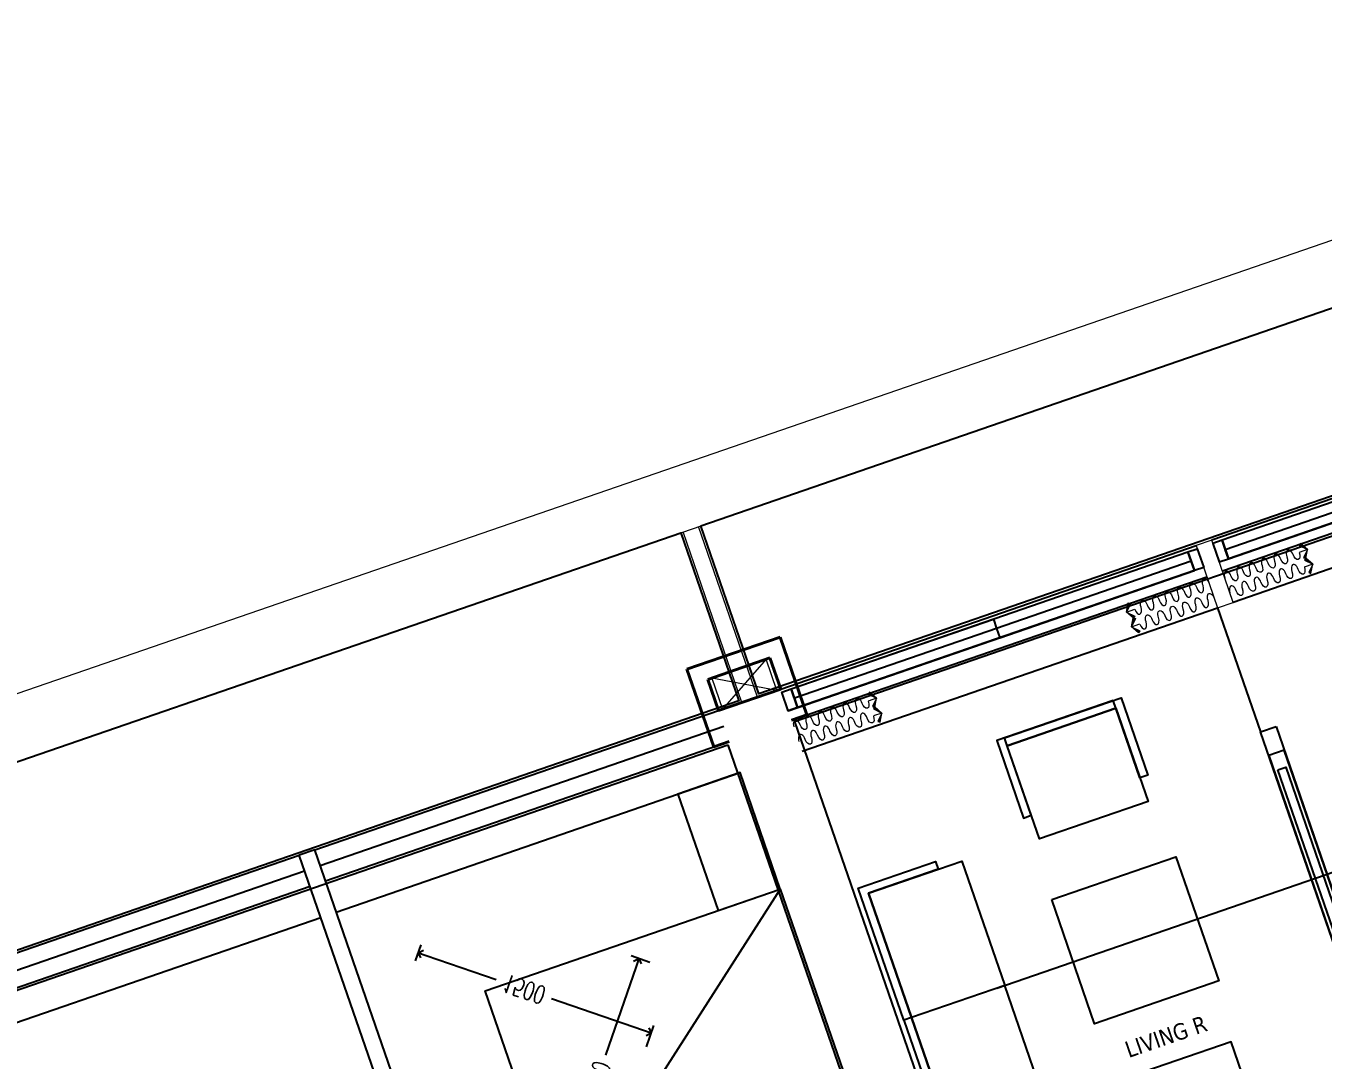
# Model space of a CAD drawing. Header units: millimetres. Extents: x -361702973 to 361248309, y -356458554 to 356543577.
# Drawn here: x -104348 to -96453, y 42238 to 48533 of the extents above; entities that cross this region are included whole.
import ezdxf

# ---------------------------------------------------------------- set-up
doc = ezdxf.new("R2010")
doc.units = ezdxf.units.MM
doc.header["$LTSCALE"] = 100
doc.header["$MEASUREMENT"] = 0
doc.linetypes.add('ACAD_ISO03W100', pattern=[30, 12, -18])
doc.linetypes.add('HIDDEN', pattern=[0.375, 0.25, -0.125])
for name, color, linetype in [('1VinaPVC-Text', 9, 'Continuous'), ('A-ANNO-ROOM', 50, 'Continuous'), ('A-WALL-FNSH', 11, 'Continuous'), ('dien tich thong thuy', 3, 'Continuous'), ('IDEA - dim', 251, 'Continuous'), ('KT-Net manh', 139, 'Continuous'), ('KT-Tuong', 1, 'Continuous'), ('TAC - Net manh', 139, 'Continuous')]:
    doc.layers.add(name, color=color, linetype=linetype)
for name, color, linetype, lineweight in [('AUDIT_I_220808132811-11', 7, 'Continuous', 9), ('CIC36 net manh', 8, 'Continuous', 9), ('HBA-Partition', 4, 'Continuous', 13), ('KT-Kich thuoc', 159, 'Continuous', 18), ('KT-lomo nuoc', 3, 'HIDDEN', 5), ('KT-Net cat', 1, 'Continuous', 40), ('Xref_ST_MBDV Cot vach 30.7.2022$0$KT-Noi that', 36, 'Continuous', 9)]:
    doc.layers.add(name, color=color, linetype=linetype, lineweight=lineweight)
doc.styles.add('220126_HDN_HBA typical plan$0$211210_HDN_HBA_TYPICAL PLAN CORE OPT 1$0$HBA-Text', font='GOTHIC.TTF')
doc.styles.add('Tahoma', font='tahoma.ttf')
doc.styles.add('Xref_ST_MBDV Cot vach 30.7.2022$0$DIM', font='vnsimli.shx', dxfattribs={"width": 0.7})
doc.dimstyles.new('Xref_ST_MBDV Cot vach 30.7.2022$0$CCU 1-100 A1', dxfattribs={"dimscale": 100, "dimtxt": 2.2, "dimasz": 1, "dimexe": 1, "dimexo": 0, "dimgap": 1, "dimtad": 1, "dimdec": 0, "dimdsep": 46, "dimtxsty": 'Xref_ST_MBDV Cot vach 30.7.2022$0$DIM', "dimblk1": 'Xref_ST_MBDV Cot vach 30.7.2022$0$_ARCHTICK', "dimblk2": 'Xref_ST_MBDV Cot vach 30.7.2022$0$_ARCHTICK', "dimsah": 1, "dimcen": 0, "dimdle": 1, "dimclrd": 256, "dimclre": 256, "dimclrt": 31, "dimadec": 0, "dimazin": 0, "dimtfac": 1, "dimtdec": 0, "dimtix": 1, "dimtmove": 2, "dimatfit": 3, "dimldrblk": 'Xref_ST_MBDV Cot vach 30.7.2022$0$_ARCHTICK', "dimfxl": 8, "dimtolj": 1, "dimarcsym": 0})

# ---------------------------------------------------------------- blocks, each defined once
blk = doc.blocks.new('*U150')
for points in [[(396.7561588253833, -484.1490495130481), (464.3337632049024, -466.3349522090732), (394.4481821902239, -466.0516779393653)], [(482.6951045578201, -398.9039813853606), (464.6170375002125, -396.4493711387506), (464.3337632049024, -466.3349522090732)]]:
    blk.add_hatch(color=256).paths.add_polyline_path(points)
blk.add_line((464.3337632049024, -466.3349522090732), (416.9273155568029, -418.7598943406972))
for points in [[(396.7561588253833, -484.1490495130481), (464.3337632049024, -466.3349522090732), (394.4481821902239, -466.0516779393653)], [(482.6951045578201, -398.9039813853606), (464.6170375002125, -396.4493711387506), (464.3337632049024, -466.3349522090732)]]:
    blk.add_lwpolyline(points, close=True)
for centre in [(16.76743755071067, -17.17677016190672), (85.71403000141326, -87.65612936302188), (155.3043908096025, -157.4940017787478), (224.8947516177918, -227.3318741944736), (294.485112425981, -297.1697466101995), (364.0754732341703, -367.0076190259254)]:
    blk.add_ellipse(centre, major_axis=(34.52187991841241, 31.95056764796491), ratio=0.5238875827070036, start_param=4.731720461219403, end_param=7.873313114809197)
at = {"extrusion": (0, 0, -1)}
for centre in [(51.5728287498025, -52.1059534814385), (120.5194212005051, -122.5853126825537), (190.1097820086943, -192.4231850982796), (259.7001428168836, -262.2610575140054), (329.2905036250728, -332.0989299297313), (398.8808644332621, -401.9368023454572)]:
    blk.add_ellipse(centre, major_axis=(-32.07293168385898, -34.4082260416161), ratio=0.5238875826554585, start_param=4.731720461217387, end_param=7.87331311480718, dxfattribs=at)
blk = doc.blocks.new('10')
at = {"layer": 'A-WALL-FNSH', "color": 5}
for points in [[(-19.99999997809937, -259.999999994383), (-139.9999999790307, -259.9999999925494), (-139.999999979962, -199.9999999962456), (-19.99999997949635, -199.999999994383)], [(-139.9999999822903, -2814.999999998137), (-139.9999999790307, -259.9999999925494), (-19.99999997809937, -259.999999994383), (-19.99999998275598, -2814.999999998137)], [(-79.99999998042767, -1562.499999996275), (-79.99999997949635, -259.9999999962456), (-19.99999997809937, -259.999999994383), (-19.99999997996201, -1562.499999998137)], [(-139.9999999804277, -1562.499999994412), (-139.9999999822903, -2814.999999998137), (-79.99999998229032, -2814.999999996246), (-79.99999998042767, -1562.499999996275)], [(-19.99999998182466, -2874.999999998108), (-139.9999999822903, -2874.999999996275), (-139.9999999822903, -2814.999999998137), (-19.99999998275598, -2814.999999998137)], [(-19.99999998229032, -2974.999999998137), (-139.999999982756, -2974.999999998137), (-139.999999982756, -3034.999999996275), (-19.99999998322164, -3034.999999996246)], [(-139.999999982756, -3034.999999996275), (-139.9999999860156, -5539.999999994412), (-19.99999998648127, -5539.999999996275), (-19.99999998322164, -3034.999999996246)], [(-139.999999984153, -4287.499999996275), (-139.999999982756, -3034.999999996275), (-79.99999998322164, -3034.999999998137), (-79.99999998508429, -4287.499999998108)]]:
    blk.add_lwpolyline(points, close=True, dxfattribs=at)
for points in [[(-139.999999979962, -199.9999999962456), (-139.9999999822903, -2814.999999998137)], [(-139.9999999864813, -5599.999999994383), (-139.999999982756, -3034.999999996275)]]:
    blk.add_lwpolyline(points, dxfattribs=at)
at = {"layer": 'HBA-Partition'}
blk.add_lwpolyline([(-400.0000000018481, -2874.999999996246), (-400.0000000009168, -2974.999999998108), (-1.862645149230957e-09, -2974.999999998137), (-1.84809323400259e-09, -2874.999999998137)], close=True, dxfattribs=at)
at = {"layer": 'IDEA - dim'}
for p, q in [((-199.9999999981374, -199.9999999962747), (-200.0000000013824, -2874.999999996246)), ((2.342858351767063e-09, -199.999999994383), (-1.84809323400259e-09, -2874.999999998137)), ((-200.0000000055734, -5600.938150435686), (-200.0000000018481, -2974.999999998137)), ((-5.107722245156765e-09, -5600.938150433823), (-1.862645149230957e-09, -2974.999999998137))]:
    blk.add_line(p, q, dxfattribs=at)
for points in [[(-2949.999999998588, -748.0050340574235), (-2949.999999999054, -299.9999999906868), (-2149.999999999534, -299.9999999906868), (-2149.999999998588, -249.9999999906868), (-2999.999999998588, -249.9999999925203), (-2999.999999998588, -748.0050340574235)], [(-2949.999999999054, -299.9999999906868), (-2949.999999999985, -899.9999999906868), (-2149.999999999054, -899.9999999925203), (-2149.999999999534, -299.9999999906868)], [(-1349.999999998588, -748.0050340573944), (-1349.99999999952, -299.9999999925203), (-2149.999999999534, -299.9999999906868), (-2149.999999998588, -249.9999999906868), (-1299.999999997191, -249.999999994383), (-1299.999999999054, -748.0050340592861)], [(-1349.99999999952, -299.9999999925203), (-1349.999999999985, -899.999999994383), (-2149.999999999054, -899.9999999925203), (-2149.999999999534, -299.9999999906868)], [(-1750.000000000451, -1340.677188733593), (-1750.000000000931, -2140.67718873173), (-2550.000000000917, -2140.677188729838), (-2550.000000000451, -1340.67718873173)], [(-1224.261134152286, -1390.67718873173), (-776.2561000860151, -1390.67718873173), (-776.2561000878777, -2090.677188729838), (-726.2561000864807, -2090.677188731701), (-726.2561000864807, -1340.677188733593), (-1224.261134151355, -1340.677188733593)], [(-3523.743899913956, -2090.677188729838), (-2923.743899914421, -2090.677188731701), (-2923.743899913025, -1390.677188728005), (-3523.743899913039, -1390.677188729867)], [(-776.2561000878777, -2090.677188729838), (-1376.256100088809, -2090.677188731701), (-1376.256100087878, -1390.67718873173), (-776.2561000860151, -1390.67718873173)], [(-1224.261134153683, -2090.677188733564), (-776.2561000878777, -2090.677188729838), (-776.2561000860151, -1390.67718873173), (-726.2561000864807, -1390.677188731701), (-726.256100087412, -2140.677188735426), (-1224.261134152286, -2140.677188733564)], [(-1200.000000002314, -2974.999999994412), (-3000.000000000917, -2974.999999990687), (-3000.000000002779, -2874.999999988824), (-1200.000000001397, -2874.999999988824)], [(-2847.500000003245, -2874.99999999252), (-2847.500000001848, -2974.999999992549), (-1352.500000002779, -2974.999999994383), (-1352.500000001848, -2874.999999990687)], [(-1452.500000001848, -2899.99999999252), (-1452.500000001382, -2949.999999992549), (-2747.500000000451, -2949.999999990687), (-2747.500000002328, -2899.999999992549)]]:
    blk.add_lwpolyline(points, close=True, dxfattribs=at)
at = {"layer": 'KT-Net manh', "linetype": 'ACAD_ISO03W100', "ltscale": 4}
for p, q in [((-399.9999999981228, -199.9999999925203), (-400.0000000018481, -2874.999999996246)), ((-2149.999999999985, -849.9999999925494), (-2150.000000002779, -3599.999999992549)), ((-400.0000000023138, -2874.999999988795), (-1200.000000001397, -2874.999999988824)), ((-400.0000000051077, -5600.938150431961), (-400.0000000009168, -2974.999999998108))]:
    blk.add_line(p, q, dxfattribs=at)
at = {"layer": 'CIC36 net manh', "color": 8, "yscale": 0.8100000000112607}
for p, xscale, zscale, rotation in [((-338.6633411571238, -200.7459850180603), 0.8100000000112607, 0.8100000000112607, 315.1232012038961), ((-243.709714670651, -200.5282706860453), 0.8100000000112607, 0.8100000000112607, 315.1232012038961), ((-338.6633411599178, -2874.254014972597), -0.8100000000112606, 0.8100000000112604, 224.8767987959502), ((-243.709714673445, -2874.471729304641), -0.8100000000112606, 0.8100000000112604, 224.8767987959502), ((-338.6633411603834, -2975.745985019923), 0.8100000000112607, 0.8100000000112607, 315.1232012038961), ((-243.709714673445, -2975.528270686016), 0.8100000000112607, 0.8100000000112607, 315.1232012038961)]:
    blk.add_blockref('*U150', p, dxfattribs=dict(at, xscale=xscale, zscale=zscale, rotation=rotation))
at = {"layer": '1VinaPVC-Text', "style": 'Tahoma'}
blk.add_text('LIVING R', height=100, rotation=270.0000000266804, dxfattribs=at).set_placement((-2814.423463121973, -1468.461951337726))
blk = doc.blocks.new('A$C046771BC')
at = {"layer": 'IDEA - dim'}
for p, q in [((5115.946467563626, 10631.81709387349), (7568.695355476928, 11494.38471323635)), ((5049.595112200943, 10820.49008516163), (4955.258616559324, 10787.3144074811)), ((2568.86108492699, 9736.073797183213), (5021.609971910832, 10598.64141621858))]:
    blk.add_line(p, q, dxfattribs=at)
for points in [[(5049.595112200943, 10820.49008516151), (7502.344000166398, 11683.05770454263)], [(5082.770789882285, 10726.15358951768), (7535.519677821605, 11588.72120888949)], [(2502.509729566169, 9924.746788471111), (4955.258616548148, 10787.31440750636)], [(2441.348911594716, 9797.234615172823), (4988.43429422949, 10692.97791186265)]]:
    blk.add_lwpolyline(points, dxfattribs=at)
for points in [[(7257.700727637974, 11173.00901255348), (7506.51831066428, 10465.48529403703), (7883.864293238265, 10598.18800476088), (7635.046710444672, 11305.71172324182)], [(8381.499458655831, 9183.140570166506), (6589.106041418447, 8552.802694225087), (6091.470876202104, 9967.850128886625), (7883.864293435705, 10598.18800483002)]]:
    blk.add_lwpolyline(points, close=True, dxfattribs=at)
at = {"layer": 'KT-Tuong'}
for p, q in [((6310.270864320977, 7235.703250014092), (5049.595112200943, 10820.49008516116)), ((6215.934368677554, 7202.527572332983), (4955.258616548148, 10787.31440750613))]:
    blk.add_line(p, q, dxfattribs=at)
at = {"layer": 'TAC - Net manh', "linetype": 'ACAD_ISO03W100', "ltscale": 4}
for p, q in [((5182.29782292631, 10443.14410258584), (7635.046710839611, 11305.71172194868)), ((2635.212440289673, 9547.400805895668), (5087.961327273515, 10409.96842493104))]:
    blk.add_line(p, q, dxfattribs=at)
blk.add_lwpolyline([(7883.864293435705, 10598.18800483072), (6589.106041418505, 8552.802694225553)], dxfattribs=at)
blk = doc.blocks.new('A$C418F5BC8')
at = {"layer": 'A-ANNO-ROOM', "insert": (648.1133449638728, 1090.790118377889), "char_height": 600, "attachment_point": 2, "rotation": 50.44882673977027, "style": '220126_HDN_HBA typical plan$0$211210_HDN_HBA_TYPICAL PLAN CORE OPT 1$0$HBA-Text'}
blk.add_mtext_dynamic_manual_height_columns('SL-S', width=722857412.8743668, gutter_width=9765.624999999996, heights=[0], dxfattribs=at)
blk = doc.blocks.new('A$C1AAC5519')
at = {"layer": 'A-ANNO-ROOM', "insert": (772.955269176513, 1216.574747113511), "char_height": 600, "attachment_point": 2, "rotation": 50.44882673977027, "style": '220126_HDN_HBA typical plan$0$211210_HDN_HBA_TYPICAL PLAN CORE OPT 1$0$HBA-Text'}
blk.add_mtext_dynamic_manual_height_columns('1-BR', width=722857412.8743668, gutter_width=9765.624999999996, heights=[0], dxfattribs=at)
blk = doc.blocks.new('A$C2A6C5140')
at = {"layer": 'A-ANNO-ROOM', "insert": (731.4497625969816, 1190.0169191678, 0.0003277973379295924), "char_height": 600, "attachment_point": 2, "rotation": 50.44882673977027, "style": '220126_HDN_HBA typical plan$0$211210_HDN_HBA_TYPICAL PLAN CORE OPT 1$0$HBA-Text'}
blk.add_mtext_dynamic_manual_height_columns('2-BR', width=722857412.8743668, gutter_width=9765.624999999996, heights=[0], dxfattribs=at)
blk = doc.blocks.new('A$C5388591E')
at = {"layer": 'A-ANNO-ROOM', "insert": (894.3001998505497, 842.1987865094561, 0.0004622000541105721), "char_height": 600, "attachment_point": 2, "rotation": 1.4064704596368105, "style": '220126_HDN_HBA typical plan$0$211210_HDN_HBA_TYPICAL PLAN CORE OPT 1$0$HBA-Text'}
blk.add_mtext_dynamic_manual_height_columns('3-BR', width=722857412.8743668, gutter_width=9765.624999999996, heights=[0], dxfattribs=at)
blk = doc.blocks.new('A$C21AF0CCA')
at = {"layer": 'A-ANNO-ROOM', "insert": (1197.56892258345, 814.6835720778872), "char_height": 600, "attachment_point": 2, "rotation": 0.10542954816276216, "style": '220126_HDN_HBA typical plan$0$211210_HDN_HBA_TYPICAL PLAN CORE OPT 1$0$HBA-Text'}
blk.add_mtext_dynamic_manual_height_columns('1-BR+', width=722857412.8743668, gutter_width=9765.624999999996, heights=[0], dxfattribs=at)
blk = doc.blocks.new('*U334')
at = {"layer": 'KT-lomo nuoc', "ltscale": 500}
for p, q in [((-318.1166377263282, 247.5827157463289), (8.673617379884035e-19, -0.00929705234011635)), ((-346.4660247223507, 49.60213019069906), (28.34938699602225, 197.9712885032892))]:
    blk.add_line(p, q, dxfattribs=at)
blk.add_lwpolyline([(-346.4660247223507, 49.60213019069906), (-318.1166377263282, 247.5827157463289), (28.34938699602225, 197.9712885032892), (8.673617379884035e-19, -0.00929705234011635)], close=True, dxfattribs=at)
blk = doc.blocks.new('CTN TN T39')
at = {"layer": 'KT-Net cat'}
for p, q in [((-95835.00905374449, 17742.69724332071, -1.243685318913175e-07), (-96402.1592977333, 17546.88968283497, -1.243685318913175e-07)), ((-95671.83608667477, 17270.0720399959, -1.243685318913175e-07), (-95835.00905374432, 17742.69724332062, -1.243685318913175e-07)), ((-95896.89950099534, 17615.5376092415, -1.243685318913175e-07), (-96274.99966365457, 17484.99923558433, -1.243685318913175e-07)), ((-95896.89950099526, 17615.53760924151, -1.243685318913175e-07), (-95831.63031416727, 17426.48752791109, -1.243685318913175e-07)), ((-96402.15929773347, 17546.8896828358, -1.243685318913175e-07), (-96238.98633066396, 17074.26447951108, -1.243685318913175e-07)), ((-96274.99966365467, 17484.99923558489, -1.243685318913175e-07), (-96209.73047682687, 17295.94915425499, -1.243685318913175e-07)), ((-96209.73047682662, 17295.94915425449, -1.243685318913175e-07), (-95831.6303141674, 17426.48752791165, -1.243685318913175e-07)), ((-95671.83608667478, 17270.07203999605, -1.243685318913175e-07), (-95766.36112733962, 17237.43744658175, -1.243685318913175e-07)), ((-96144.46128999886, 17106.89907292458, -1.243685318913175e-07), (-96238.98633066351, 17074.26447951034, -1.243685318913175e-07))]:
    blk.add_line(p, q, dxfattribs=at)
at = {"layer": 'KT-lomo nuoc', "linetype": 'HIDDEN', "xscale": -0.9999999999999997, "rotation": 10.8976534755902}
blk.add_blockref('*U334', (-96186.10379453622, 17304.11935017488, -1.099081606332037e-07), dxfattribs=at)
blk = doc.blocks.new('Xref_ST_MBDV Cot vach 30.7.2022$0$_Open90')
at = {"color": 0, "linetype": 'ByBlock', "lineweight": -2}
for p, q in [((0, 0), (-1, 0)), ((-0.5, 0.5), (0, 0)), ((0, 0), (-0.5, -0.5))]:
    blk.add_line(p, q, dxfattribs=at)
blk = doc.blocks.new('*D108')
at = {"layer": 'Defpoints', "color": 5, "transparency": 16777216}
for p, q in [((-2230.006080747058, 1494.255069668558), (-2230.006080747058, 1595.840436880921)), ((-730.0060807470581, 1457.189424305085), (-730.0060807470581, 1595.840436880921)), ((-2180.006080747058, 1545.840436880921), (-1728.427059650542, 1545.840436880921)), ((-780.0060807470581, 1545.840436880921), (-1371.760392983876, 1545.840436880921))]:
    blk.add_line(p, q, dxfattribs=at)
at = {"layer": 'Defpoints', "color": 0, "transparency": 16777216}
for p in [(-2230.006080747058, 1545.840436880921), (-2230.006080747058, 1494.255069668558, -3.230259272854623e-06), (-730.0060807470581, 1457.189424305085, -3.230259272854623e-06)]:
    blk.add_point(p, dxfattribs=at)
at = {"layer": 'Defpoints', "color": 5, "transparency": 16777216, "xscale": 50, "yscale": 50, "zscale": 50, "rotation": 180}
blk.add_blockref('Xref_ST_MBDV Cot vach 30.7.2022$0$_Open90', (-2230.006080747058, 1545.840436880921), dxfattribs=at)
at = {"layer": 'Defpoints', "color": 5, "transparency": 16777216, "xscale": 50, "yscale": 50, "zscale": 50}
blk.add_blockref('Xref_ST_MBDV Cot vach 30.7.2022$0$_Open90', (-730.0060807470581, 1545.840436880921), dxfattribs=at)
at = {"layer": 'Defpoints', "color": 5, "transparency": 16777216, "insert": (-1550.093726317209, 1545.840436880921), "char_height": 110, "attachment_point": 5, "style": 'Xref_ST_MBDV Cot vach 30.7.2022$0$DIM'}
blk.add_mtext('\\A1;1500', dxfattribs=at)
blk = doc.blocks.new('Xref_ST_MBDV Cot vach 30.7.2022$0$_ARCHTICK')
at = {"color": 0, "linetype": 'ByBlock', "const_width": 0.15}
blk.add_lwpolyline([(-0.5, -0.5), (0.5, 0.5)], dxfattribs=at)
blk = doc.blocks.new('*D109')
at = {"layer": 'Defpoints', "color": 5, "transparency": 16777216}
for p, q in [((-879.0568600945994, 1950.002331897217), (-1000.172690610198, 1950.002331897217)), ((-950.1726906101984, 1900.002331897217), (-950.1726906101983, 1328.335665230491)), ((-950.1726906101981, 400.0023318972127), (-950.1726906101982, 971.6689985638246)), ((-879.0568600945994, 350.0023318972127), (-1000.172690610198, 350.0023318972126))]:
    blk.add_line(p, q, dxfattribs=at)
at = {"layer": 'Defpoints', "color": 0, "transparency": 16777216}
for p in [(-879.0568600945994, 1950.002331897217, -3.230259272854623e-06), (-950.1726906101981, 350.0023318972126), (-879.0568600945994, 350.0023318972127, -3.230259272854622e-06)]:
    blk.add_point(p, dxfattribs=at)
at = {"layer": 'Defpoints', "color": 5, "transparency": 16777216, "xscale": 50, "yscale": 50, "zscale": 50}
for p, rotation in [((-950.1726906101984, 1950.002331897217), 90), ((-950.1726906101981, 350.0023318972126), 270)]:
    blk.add_blockref('Xref_ST_MBDV Cot vach 30.7.2022$0$_Open90', p, dxfattribs=dict(at, rotation=rotation))
at = {"layer": 'Defpoints', "color": 5, "transparency": 16777216, "insert": (-950.1726906088297, 1150.002331897158), "char_height": 110, "attachment_point": 5, "rotation": 90, "style": 'Xref_ST_MBDV Cot vach 30.7.2022$0$DIM'}
blk.add_mtext('\\A1;1600', dxfattribs=at)
blk = doc.blocks.new('Xref_ST_MBDV Cot vach 30.7.2022$0$TM 1000kg')
at = {"layer": 'Defpoints', "color": 5}
for base, p1, p2, angle, picture, middle in [((-950.1726906101981, 350.0023318972126), (-879.056860094599, 1950.002331897216, -3.230259272854623e-06), (-879.056860094599, 350.0023318972126, -3.230259272854622e-06), 90, '*D109', (-950.1726906088297, 1150.002331897158)), ((-2230.006080747058, 1545.840436880921), (-730.0060807470581, 1457.189424305085, -3.230259272854623e-06), (-2230.006080747058, 1494.255069668558, -3.230259272854623e-06), 180, '*D108', (-1550.093726317209, 1545.840436880921))]:
    dim = blk.add_linear_dim(base=base, p1=p1, p2=p2, angle=angle, dimstyle='Xref_ST_MBDV Cot vach 30.7.2022$0$CCU 1-100 A1', override={"dimscale": 50, "dimblk1": 'Xref_ST_MBDV Cot vach 30.7.2022$0$_Open90', "dimblk2": 'Xref_ST_MBDV Cot vach 30.7.2022$0$_Open90', "dimclrd": 5, "dimclre": 5, "dimclrt": 5, "dimlwd": 65535, "dimlwe": 65535}, dxfattribs=at)
    dim.commit()
    dim.dimension.update_dxf_attribs({"geometry": picture, "text_midpoint": middle, "dimtype": 128})

msp = doc.modelspace()

# ---------------------------------------------------------------- linework, layer by layer
at = {"layer": 'AUDIT_I_220808132811-11'}
for p, q in [((-99895.89657436578, 44447.93914710103), (-100253.8149588972, 45485.40753507974)), ((-99990.42907905274, 44415.3261810046), (-100348.3474635842, 45452.7945689833))]:
    msp.add_line(p, q, dxfattribs=at)
at = {"layer": 'AUDIT_I_220808132811-11', "elevation": 4.469598132449163e-10}
for points in [[(-69186.71841639752, 45087.86638798633), (-71608.18533223658, 52101.56708254162, 0.3643585262583712), (-76316.2222767263, 54156.43152717073), (-105251.9341804137, 44174.19938163643, 0.4519047578513394), (-107468.3427992485, 38521.09177919207), (-99355.11719643624, 24907.26262909026, 0.3106788684848847), (-93192.10624888644, 22936.00988019403), (-70669.28731188289, 30727.35037666422, 0.2299220823866625), (-70384.42329901466, 31142.11676835371), (-70163.50181331977, 32158.79551515763, -0.2789899883790971), (-69704.65668707422, 32660.41685368191), (-65284.34891234103, 34181.01733374011, -0.4143403845293878), (-64631.75485162213, 33863.9223537845), (-56302.53849391197, 9773.209343152994, 0.3197537419032749), (-51104.4566874849, 6070.414265717583), (-5967.075183926587, 6070.414265717583, 0.4808685683322463), (-826.5294381242129, 12501.3145350407), (-1435.177434802928, 15196.44946841465), (-1480.443133157911, 15396.89007480725), (-3255.874758289196, 23916.51352541283)], [(-107297.4245650464, 38609.81694562032, -0.4594566638934902), (-105257.3246372897, 43759.23628800505), (-75821.57546224102, 53914.33683302815)]]:
    msp.add_lwpolyline(points, format="xyb", dxfattribs=at)
at = {"layer": 'dien tich thong thuy', "elevation": 4.48070243574296e-10}
msp.add_lwpolyline([(-100239.6350831942, 45490.2994799942), (-94879.63896708969, 47339.45572725948), (-94526.80987370833, 46317.48719335155), (-99886.61349261075, 44467.02502321062)], close=True, dxfattribs=at)
at = {"layer": 'dien tich thong thuy'}
for points, elevation in [([(-99669.70738436218, 44298.38795825982), (-94592.8306650815, 46051.17014571841), (-93680.01106520137, 43404.34308870914), (-93571.30251601984, 43441.87450977531), (-92815.74945051831, 41253.43957708756), (-92825.20195458643, 41250.1761177456), (-92090.92360277323, 39123.36270278457), (-92199.62739953877, 39085.83292035854)], -5.46011708795021e-05), ([(-105257.3246372897, 43759.23628800505), (-100362.5273392873, 45447.90262406885), (-100009.4988775531, 44424.60825044966), (-105980.1924695956, 42362.00347316686)], 4.469598132449163e-10), ([(-99669.70738436218, 44298.38795825982), (-98755.93876877625, 41651.6868196424), (-98973.34636204672, 41576.62725487948), (-96884.7323835697, 35527.0246523171), (-91600.78261039562, 37351.29842415627), (-92199.62739953877, 39085.83292035854)], 1.85030506411258e-10)]:
    msp.add_lwpolyline(points, dxfattribs=dict(at, elevation=elevation))
at = {"layer": 'dien tich thong thuy', "elevation": -5.460117087949516e-05}
msp.add_lwpolyline([(-100076.1650596961, 44158.05920795901), (-98873.58029171033, 40674.81145835964), (-98883.03279580847, 40671.54799900642), (-98204.233252731, 38705.42715299092), (-99815.88519704332, 38149.0073349591), (-99669.02952667688, 37723.64465196041), (-98047.92507828875, 38283.32792935161), (-97073.78246491084, 35461.75546548473), (-98567.27810838696, 34946.12888921818), (-100391.6180170029, 34316.22549066263), (-100401.4892414533, 34344.81128183316), (-103265.5342163717, 33355.80137076507), (-103200.2031130555, 33166.57195033262), (-103710.6029069275, 32990.35737656373), (-105360.2443004325, 35758.76340079414), (-105350.5897370313, 35762.09662074271), (-106098.2425518797, 37016.79753017192), (-106107.897115353, 37013.46431019849), (-107108.9195279276, 38693.36667471824, -0.4754106967124653), (-105839.8025310438, 42168.17320484225), (-105369.627915875, 42330.6930541248), (-104390.6210072232, 39494.73917455288), (-104078.5969076711, 39602.46491105969), (-105057.6347137922, 42438.21613126568)], format="xyb", close=True, dxfattribs=at)

# ---------------------------------------------------------------- block references
at = {"rotation": 359.6716985290672}
msp.add_blockref('A$C046771BC', (-107701.3143919885, 32726.30507627045, -5.460117087949517e-05), dxfattribs=at)
at = {"layer": 'A-ANNO-ROOM'}
for p in [(-193366.6029767873, 192837.9996409905, 5.460855537377236e-05), (-194725.1126339572, 187914.7636662904, 5.460855537377236e-05), (-204628.500881133, 156603.4286092457, 5.461079910308954e-05), (-263479.6090599558, 50485.12915140932, 5.460850030168077e-05), (-269121.1781233152, 49296.5544193383, 5.460850030168077e-05), (-249390.2929153891, 45734.43883928895, 5.460850030168077e-05), (-231828.0778406897, 44407.82273046864, 5.460832008522107e-05), (-260545.3674363113, 42210.52099001262, 5.460850030168077e-05), (-266005.9544405445, 40714.37009385967, 5.460850030168077e-05), (-231175.8712175231, 40645.45605562796, 5.460850030168077e-05), (-228303.7210763374, 35687.765146195, 5.460832008522128e-05)]:
    msp.add_blockref('A$C21AF0CCA', p, dxfattribs=at)
at = {"layer": 'dien tich thong thuy'}
for name, p, rotation in [('A$C2A6C5140', (-235738.0721845079, 62244.32288491951, 3.214423980650787e-05), 310.9576437198666), ('A$C2A6C5140', (-226971.972951604, 58672.53392838872, 1.895367564819208e-05), 310.9576437198666), ('A$C2A6C5140', (-182858.1837168724, 33888.05154022964, 0.000178988243818107), 310.9576437198666), ('A$C2A6C5140', (-203396.9752949114, 23120.58807031136, 0.0001030398263186841), 310.9576437198666), ('A$C2A6C5140', (-180585.3237963979, 23151.33387848926, 0.000178988243818107), 310.9576437198666), ('A$C2A6C5140', (-196571.0380073554, 22922.69606213347, 0.000178988243818107), 310.9576437198666), ('A$C418F5BC8', (-247792.2532073302, 59981.48598654423, -1.001597833679712e-05), 309.6632197063607), ('A$C418F5BC8', (-251962.2979944813, 57974.75306764379, -1.001597833679712e-05), 309.6632197063607), ('A$C418F5BC8', (-255726.2573242666, 56926.2422651329, -1.001597833679712e-05), 309.6632197063607), ('A$C418F5BC8', (-259675.3290057395, 55322.63898630807, -1.001597833679712e-05), 309.6632197063607), ('A$C1AAC5519', (-244712.9849651629, 48430.23954045825, 0.0003723829774320968), 309.6566028083925), ('A$C1AAC5519', (-223357.5065853495, 48059.78935259463, 0.0005547181599990354), 309.6566028083925), ('A$C1AAC5519', (-221487.8086388012, 45005.57789840109, 0.0003723828570649432), 309.6566028083925), ('A$C418F5BC8', (-197487.0809651244, 33411.4671110799, -1.001597833679712e-05), 309.6632197063607), ('A$C418F5BC8', (-193448.7475272998, 33349.36583146098, -1.001597833679712e-05), 309.6632197063607), ('A$C418F5BC8', (-201711.797739714, 33256.21495891846, -1.001597833679712e-05), 309.6632197063607), ('A$C418F5BC8', (-206278.2197520126, 33163.06303948996, -1.001597833679712e-05), 309.6632197063607), ('A$C1AAC5519', (-271599.8972878471, 39640.33326624559, 0.0003723828655667127), 309.6566028083925), ('A$C418F5BC8', (-226889.0124284044, 31090.29572592763, -1.001597833679712e-05), 309.6632197063607), ('A$C1AAC5519', (-217339.68294671, 23702.2762728755, -0.3423708923741385), 309.6566028083925), ('A$C1AAC5519', (-211634.5547104646, 23442.24319922904, 0.0003723828655667127), 309.6566028083925), ('A$C1AAC5519', (-187964.0545017801, 23164.08220845302, 0.0003723828655667127), 309.6566028083925)]:
    msp.add_blockref(name, p, dxfattribs=dict(at, rotation=rotation))
for name, p in [('A$C418F5BC8', (-197463.7292652081, 182913.4540568058, 9.919419487628366e-05)), ('A$C418F5BC8', (-200258.9907205751, 179138.6891211519, 4.458552763712727e-05)), ('A$C2A6C5140', (-188160.0390614129, 177105.642765429, 9.919419487628366e-05)), ('A$C418F5BC8', (-200994.9430359419, 174771.894767079, 4.458552763712727e-05)), ('A$C2A6C5140', (-234759.4766391878, 172444.9136382493, 4.458552763712727e-05)), ('A$C418F5BC8', (-200719.9128290097, 170423.8323274105, 4.458552763712727e-05)), ('A$C2A6C5140', (-190797.8283776039, 169517.5067573905, 9.919419487628366e-05)), ('A$C1AAC5519', (-230167.9898228928, 167012.0323451896, 0.0003723828655667197)), ('A$C418F5BC8', (-202290.0123814641, 165833.5958576689, 9.919419487628366e-05)), ('A$C1AAC5519', (-241412.7857485664, 165333.8017953324, 0.0003723828655667197)), ('A$C418F5BC8', (-226321.6487100684, 164849.0004456656, 4.458552763712727e-05)), ('A$C418F5BC8', (-223174.4637594427, 162010.1787619262, 0.05488942016446244)), ('A$C418F5BC8', (-203583.8919471729, 161846.927602817, 4.458552763712727e-05)), ('A$C418F5BC8', (-244807.1773967599, 161329.3218979316, 0.05488941081008353)), ('A$C2A6C5140', (-193344.5366901597, 160504.8948145737, 9.919419487628366e-05)), ('A$C418F5BC8', (-219934.1653648383, 159334.2093209107, 0.05488940151768119)), ('A$C1AAC5519', (-248428.8589248053, 157037.2006521042, 0.0003723828655667197)), ('A$C1AAC5519', (-252286.3459864925, 152336.1708680308, 0.02738517669695963)), ('A$C2A6C5140', (-195752.5445711951, 151816.0180695198, 4.458552763712727e-05)), ('A$C418F5BC8', (-228142.1604593961, 149140.0456224125, 0.05488939420954132)), ('A$C1AAC5519', (-255923.8224010994, 147682.0149176453, 0.0004269909932618908)), ('A$C418F5BC8', (-224737.6489350568, 146340.2200414557, 0.05488939420954583)), ('A$C2A6C5140', (-198038.3940573054, 144980.9671920894, 4.458552763712727e-05)), ('A$C418F5BC8', (-221724.5828443308, 144236.942033412, 4.458552763895914e-05)), ('A$C1AAC5519', (-260576.8913636276, 142107.7025675907, 0.027822102169103)), ('A$C418F5BC8', (-245667.6157152384, 140788.472051876, 9.916924510345083e-05)), ('A$C418F5BC8', (-263605.4986913943, 138503.2694156115, 0.05488941081008353)), ('A$C2A6C5140', (-199977.0465312221, 137220.1243192966, 9.919419487628366e-05)), ('A$C418F5BC8', (-247616.0924330471, 136995.8708936881, 4.458552763712727e-05)), ('A$C418F5BC8', (-266636.7078710849, 135433.6128811316, 4.458552763712727e-05)), ('A$C1AAC5519', (-268569.1861684484, 131058.0044733415, 0.0003723828655667197)), ('A$C418F5BC8', (-252583.1748971227, 130659.4905633791, 9.92039971646407e-05)), ('A$C418F5BC8', (-256446.2619547517, 127486.843743643, 4.458552763712727e-05)), ('A$C418F5BC8', (-258902.9768848096, 124459.8911733059, 0.05488941081005369)), ('A$C2A6C5140', (-265461.1614808204, 122023.7036381988, 0.02705737929207316)), ('A$C5388591E', (-193808.7999730141, 199941.1790572023, 4.458570785358675e-05)), ('A$C5388591E', (-210573.5526519337, 135718.1497136029, 9.91946273371655e-05)), ('A$C5388591E', (-276921.94039411, 49051.50231821807, -1.001579812033762e-05)), ('A$C5388591E', (-224277.5649896398, 23412.81915787171, 4.458552763712727e-05))]:
    msp.add_blockref(name, p, dxfattribs=at)
at = {"layer": 'IDEA - dim', "rotation": 109.0471379540456}
msp.add_blockref('10', (-99943.10059737504, 44431.45241993952, -5.460117087949517e-05), dxfattribs=at)
at = {"layer": 'KT-Kich thuoc', "color": 2}
msp.add_blockref('CTN TN T39', (-3922.483511740866, 27070.4146309873, 1.242184679685134e-07), dxfattribs=at)
at = {"layer": 'Xref_ST_MBDV Cot vach 30.7.2022$0$KT-Noi that', "xscale": -1, "rotation": 19.04679309956865}
msp.add_blockref('Xref_ST_MBDV Cot vach 30.7.2022$0$TM 1000kg', (100356.1823935231, 40702.79551362406), dxfattribs=at)

doc.saveas('drawing.dxf')
